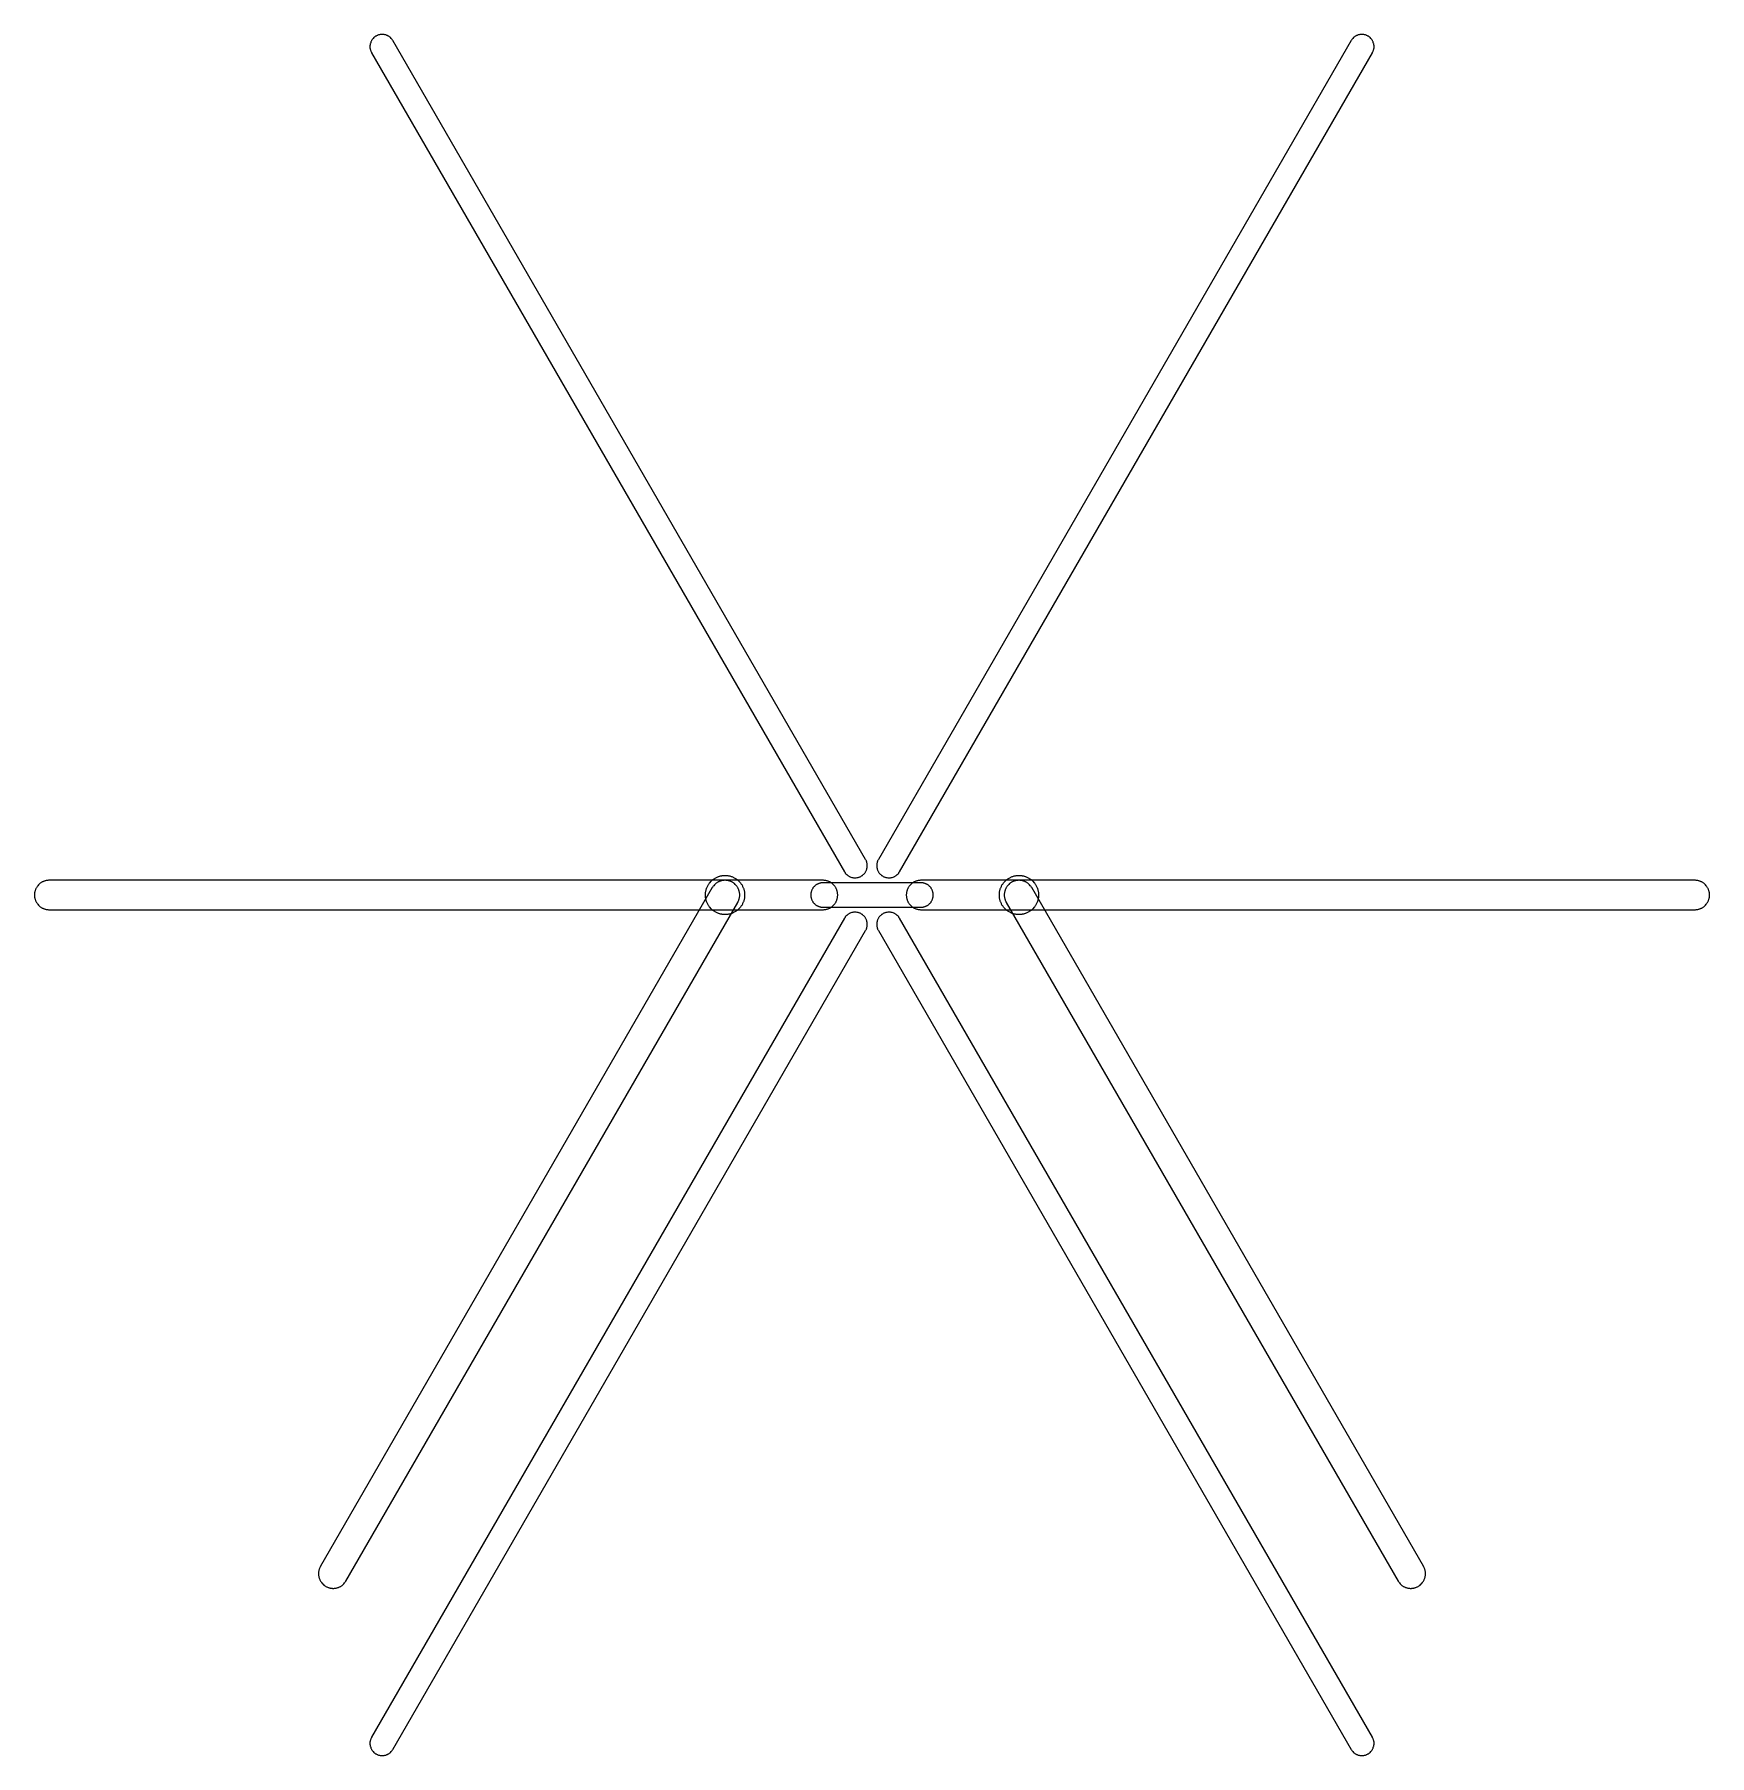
# Model space of a CAD drawing. Extents: x -8550 to 8550, y -8785 to 8785.
import ezdxf

# ---------------------------------------------------------------- set-up
doc = ezdxf.new("R2010")
doc.units = 0
for name, color, linetype in [('New_Layer', 20, 'CONTINUOUS'), ('New_Layer_0', 7, 'CONTINUOUS'), ('New_Layer_1', 7, 'CONTINUOUS')]:
    doc.layers.add(name, color=color, linetype=linetype)

msp = doc.modelspace()

# ---------------------------------------------------------------- linework, layer by layer
at = {"layer": 'New_Layer'}
for points in [[(-8550, 0), (-8549.75, -6.25), (-8549.5, -12), (-8548.75, -18.25), (-8548, -24.25), (-8546.75, -30.25), (-8545.5, -36), (-8544, -41.75), (-8542.25, -47.5), (-8540.25, -53), (-8538, -58.75), (-8535.5, -64.25), (-8532.75, -69.75), (-8529.75, -75.25), (-8526.75, -80), (-8523.5, -85), (-8520, -90), (-8516.25, -94.75), (-8508.25, -103.75), (-8503.75, -108.25), (-8494.75, -116.25), (-8490, -120), (-8485, -123.5), (-8480, -126.75), (-8475.25, -129.75), (-8469.75, -132.75), (-8464.25, -135.5), (-8458.75, -138), (-8453, -140.25), (-8447.5, -142.25), (-8441.75, -144), (-8436, -145.5), (-8430.25, -146.75), (-8424.25, -148), (-8418.25, -148.75), (-8412, -149.5), (-8406.25, -149.75), (-8400, -150), (-500, -150), (-493.75, -149.75), (-488, -149.5), (-481.75, -148.75), (-475.75, -148), (-469.75, -146.75), (-464, -145.5), (-458.25, -144), (-452.5, -142.25), (-447, -140.25), (-441.25, -138), (-435.75, -135.5), (-430.25, -132.75), (-425.25, -130), (-420, -126.75), (-415, -123.5), (-410, -120), (-405.25, -116.25), (-396.25, -108.25), (-391.75, -103.75), (-383.75, -94.75), (-380, -90), (-376.5, -85), (-373.25, -80), (-370.25, -75.25), (-367.25, -69.75), (-364.5, -64.25), (-362, -58.75), (-359.75, -53), (-357.75, -47.5), (-356, -41.75), (-354.5, -36), (-353.25, -30.25), (-352, -24.25), (-351.25, -18.25), (-350.5, -12), (-350.25, -6.25), (-350, 0), (-350.25, 6.25), (-350.5, 12), (-351.25, 18.25), (-352, 24.25), (-353.25, 30.25), (-354.5, 36), (-356, 41.75), (-357.75, 47.5), (-359.75, 53), (-362, 58.75), (-364.5, 64.25), (-367.25, 69.75), (-370, 74.75), (-373.25, 80), (-376.5, 85), (-380, 90), (-383.75, 94.75), (-391.75, 103.75), (-396.25, 108.25), (-405.25, 116.25), (-410, 120), (-415, 123.5), (-420, 126.75), (-425.25, 130), (-430.25, 132.75), (-435.75, 135.5), (-441.25, 138), (-447, 140.25), (-452.5, 142.25), (-458.25, 144), (-464, 145.5), (-469.75, 146.75), (-475.75, 148), (-481.75, 148.75), (-488, 149.5), (-493.75, 149.75), (-500, 150), (-8400, 150), (-8406.25, 149.75), (-8412, 149.5), (-8418.25, 148.75), (-8424.25, 148), (-8430.25, 146.75), (-8436, 145.5), (-8441.75, 144), (-8447.5, 142.25), (-8453, 140.25), (-8458.75, 138), (-8464.25, 135.5), (-8469.75, 132.75), (-8475.25, 129.75), (-8480, 126.75), (-8485, 123.5), (-8490, 120), (-8494.75, 116.25), (-8503.75, 108.25), (-8508.25, 103.75), (-8516.25, 94.75), (-8520, 90), (-8523.5, 85), (-8526.75, 80), (-8530, 74.75), (-8532.75, 69.75), (-8535.5, 64.25), (-8538, 58.75), (-8540.25, 53), (-8542.25, 47.5), (-8544, 41.75), (-8545.5, 36), (-8546.75, 30.25), (-8548, 24.25), (-8548.75, 18.25), (-8549.5, 12), (-8549.75, 6.25)], [(-5650, -6928), (-5649.75, -6934.25), (-5649.5, -6940), (-5648.75, -6946.25), (-5648, -6952.25), (-5646.75, -6958.25), (-5645.5, -6964), (-5644, -6969.75), (-5642.25, -6975.5), (-5640.25, -6981), (-5638, -6986.75), (-5635.5, -6992.25), (-5632.75, -6997.75), (-5629.75, -7003.25), (-5626.75, -7008), (-5623.5, -7013), (-5620, -7018), (-5616.25, -7022.75), (-5608.25, -7031.75), (-5603.75, -7036.25), (-5594.75, -7044.25), (-5590, -7048), (-5585, -7051.5), (-5580, -7054.75), (-5575.25, -7057.75), (-5569.75, -7060.75), (-5564.25, -7063.5), (-5558.75, -7066), (-5553, -7068.25), (-5547.5, -7070.25), (-5541.75, -7072), (-5536, -7073.5), (-5530.25, -7074.75), (-5524.25, -7076), (-5518.25, -7076.75), (-5512, -7077.5), (-5506.25, -7077.75), (-5500, -7078), (-5493.75, -7077.75), (-5488, -7077.5), (-5481.75, -7076.75), (-5475.75, -7076), (-5469.75, -7074.75), (-5464, -7073.5), (-5458.25, -7072), (-5452.5, -7070.25), (-5447, -7068.25), (-5441.25, -7066), (-5435.75, -7063.5), (-5430.25, -7060.75), (-5425.25, -7058), (-5420, -7054.75), (-5415, -7051.5), (-5410, -7048), (-5405.25, -7044.25), (-5396.25, -7036.25), (-5391.75, -7031.75), (-5383.75, -7022.75), (-5380, -7018), (-5376.5, -7013), (-5373.25, -7008), (-5370.25, -7003.25), (-5370.111, -7002.994), (-5370.097, -7003.002), (-1370.097, -75.002), (-1370.111, -74.994), (-1367.25, -69.75), (-1364.5, -64.25), (-1362, -58.75), (-1359.75, -53), (-1357.75, -47.5), (-1356, -41.75), (-1354.5, -36), (-1353.25, -30.25), (-1352, -24.25), (-1351.25, -18.25), (-1350.5, -12), (-1350.25, -6.25), (-1350, 0), (-1350.25, 6.25), (-1350.5, 12), (-1351.25, 18.25), (-1352, 24.25), (-1353.25, 30.25), (-1354.5, 36), (-1356, 41.75), (-1357.75, 47.5), (-1359.75, 53), (-1362, 58.75), (-1364.5, 64.25), (-1367.25, 69.75), (-1370, 74.75), (-1373.25, 80), (-1376.5, 85), (-1380, 90), (-1383.75, 94.75), (-1391.75, 103.75), (-1396.25, 108.25), (-1405.25, 116.25), (-1410, 120), (-1415, 123.5), (-1420, 126.75), (-1425.25, 130), (-1430.25, 132.75), (-1435.75, 135.5), (-1441.25, 138), (-1447, 140.25), (-1452.5, 142.25), (-1458.25, 144), (-1464, 145.5), (-1469.75, 146.75), (-1475.75, 148), (-1481.75, 148.75), (-1488, 149.5), (-1493.75, 149.75), (-1500, 150), (-1506.25, 149.75), (-1512, 149.5), (-1518.25, 148.75), (-1524.25, 148), (-1530.25, 146.75), (-1536, 145.5), (-1541.75, 144), (-1547.5, 142.25), (-1553, 140.25), (-1558.75, 138), (-1564.25, 135.5), (-1569.75, 132.75), (-1575.25, 129.75), (-1580, 126.75), (-1585, 123.5), (-1590, 120), (-1594.75, 116.25), (-1603.75, 108.25), (-1608.25, 103.75), (-1616.25, 94.75), (-1620, 90), (-1623.5, 85), (-1626.75, 80), (-1629.86, 74.977), (-1629.903, 75.002), (-5629.903, -6852.998), (-5629.86, -6853.023), (-5630, -6853.25), (-5632.75, -6858.25), (-5635.5, -6863.75), (-5638, -6869.25), (-5640.25, -6875), (-5642.25, -6880.5), (-5644, -6886.25), (-5645.5, -6892), (-5646.75, -6897.75), (-5648, -6903.75), (-5648.75, -6909.75), (-5649.5, -6916), (-5649.75, -6921.75)], [(350, 0), (350.25, -6.25), (350.5, -12), (351.25, -18.25), (352, -24.25), (353.25, -30.25), (354.5, -36), (356, -41.75), (357.75, -47.5), (359.75, -53), (362, -58.75), (364.5, -64.25), (367.25, -69.75), (370.25, -75.25), (373.25, -80), (376.5, -85), (380, -90), (383.75, -94.75), (391.75, -103.75), (396.25, -108.25), (405.25, -116.25), (410, -120), (415, -123.5), (420, -126.75), (424.75, -129.75), (430.25, -132.75), (435.75, -135.5), (441.25, -138), (447, -140.25), (452.5, -142.25), (458.25, -144), (464, -145.5), (469.75, -146.75), (475.75, -148), (481.75, -148.75), (488, -149.5), (493.75, -149.75), (500, -150), (8400, -150), (8406.25, -149.75), (8412, -149.5), (8418.25, -148.75), (8424.25, -148), (8430.25, -146.75), (8436, -145.5), (8441.75, -144), (8447.5, -142.25), (8453, -140.25), (8458.75, -138), (8464.25, -135.5), (8469.75, -132.75), (8474.75, -130), (8480, -126.75), (8485, -123.5), (8490, -120), (8494.75, -116.25), (8503.75, -108.25), (8508.25, -103.75), (8516.25, -94.75), (8520, -90), (8523.5, -85), (8526.75, -80), (8529.75, -75.25), (8532.75, -69.75), (8535.5, -64.25), (8538, -58.75), (8540.25, -53), (8542.25, -47.5), (8544, -41.75), (8545.5, -36), (8546.75, -30.25), (8548, -24.25), (8548.75, -18.25), (8549.5, -12), (8549.75, -6.25), (8550, 0), (8549.75, 6.25), (8549.5, 12), (8548.75, 18.25), (8548, 24.25), (8546.75, 30.25), (8545.5, 36), (8544, 41.75), (8542.25, 47.5), (8540.25, 53), (8538, 58.75), (8535.5, 64.25), (8532.75, 69.75), (8530, 74.75), (8526.75, 80), (8523.5, 85), (8520, 90), (8516.25, 94.75), (8508.25, 103.75), (8503.75, 108.25), (8494.75, 116.25), (8490, 120), (8485, 123.5), (8480, 126.75), (8474.75, 130), (8469.75, 132.75), (8464.25, 135.5), (8458.75, 138), (8453, 140.25), (8447.5, 142.25), (8441.75, 144), (8436, 145.5), (8430.25, 146.75), (8424.25, 148), (8418.25, 148.75), (8412, 149.5), (8406.25, 149.75), (8400, 150), (500, 150), (493.75, 149.75), (488, 149.5), (481.75, 148.75), (475.75, 148), (469.75, 146.75), (464, 145.5), (458.25, 144), (452.5, 142.25), (447, 140.25), (441.25, 138), (435.75, 135.5), (430.25, 132.75), (424.75, 129.75), (420, 126.75), (415, 123.5), (410, 120), (405.25, 116.25), (396.25, 108.25), (391.75, 103.75), (383.75, 94.75), (380, 90), (376.5, 85), (373.25, 80), (370, 74.75), (367.25, 69.75), (364.5, 64.25), (362, 58.75), (359.75, 53), (357.75, 47.5), (356, 41.75), (354.5, 36), (353.25, 30.25), (352, 24.25), (351.25, 18.25), (350.5, 12), (350.25, 6.25)], [(1350, 0), (1350.25, -6.25), (1350.5, -12), (1351.25, -18.25), (1352, -24.25), (1353.25, -30.25), (1354.5, -36), (1356, -41.75), (1357.75, -47.5), (1359.75, -53), (1362, -58.75), (1364.5, -64.25), (1367.25, -69.75), (1370.11, -74.994), (1370.097, -75.002), (5370.097, -7003.002), (5370.11, -7002.994), (5370.25, -7003.25), (5373.25, -7008), (5376.5, -7013), (5380, -7018), (5383.75, -7022.75), (5391.75, -7031.75), (5396.25, -7036.25), (5405.25, -7044.25), (5410, -7048), (5415, -7051.5), (5420, -7054.75), (5424.75, -7057.75), (5430.25, -7060.75), (5435.75, -7063.5), (5441.25, -7066), (5447, -7068.25), (5452.5, -7070.25), (5458.25, -7072), (5464, -7073.5), (5469.75, -7074.75), (5475.75, -7076), (5481.75, -7076.75), (5488, -7077.5), (5493.75, -7077.75), (5500, -7078), (5506.25, -7077.75), (5512, -7077.5), (5518.25, -7076.75), (5524.25, -7076), (5530.25, -7074.75), (5536, -7073.5), (5541.75, -7072), (5547.5, -7070.25), (5553, -7068.25), (5558.75, -7066), (5564.25, -7063.5), (5569.75, -7060.75), (5574.75, -7058), (5580, -7054.75), (5585, -7051.5), (5590, -7048), (5594.75, -7044.25), (5603.75, -7036.25), (5608.25, -7031.75), (5616.25, -7022.75), (5620, -7018), (5623.5, -7013), (5626.75, -7008), (5629.75, -7003.25), (5632.75, -6997.75), (5635.5, -6992.25), (5638, -6986.75), (5640.25, -6981), (5642.25, -6975.5), (5644, -6969.75), (5645.5, -6964), (5646.75, -6958.25), (5648, -6952.25), (5648.75, -6946.25), (5649.5, -6940), (5649.75, -6934.25), (5650, -6928), (5649.75, -6921.75), (5649.5, -6916), (5648.75, -6909.75), (5648, -6903.75), (5646.75, -6897.75), (5645.5, -6892), (5644, -6886.25), (5642.25, -6880.5), (5640.25, -6875), (5638, -6869.25), (5635.5, -6863.75), (5632.75, -6858.25), (5630, -6853.25), (5629.859, -6853.023), (5629.903, -6852.998), (1629.903, 75.002), (1629.859, 74.977), (1626.75, 80), (1623.5, 85), (1620, 90), (1616.25, 94.75), (1608.25, 103.75), (1603.75, 108.25), (1594.75, 116.25), (1590, 120), (1585, 123.5), (1580, 126.75), (1574.75, 130), (1569.75, 132.75), (1564.25, 135.5), (1558.75, 138), (1553, 140.25), (1547.5, 142.25), (1541.75, 144), (1536, 145.5), (1530.25, 146.75), (1524.25, 148), (1518.25, 148.75), (1512, 149.5), (1506.25, 149.75), (1500, 150), (1493.75, 149.75), (1488, 149.5), (1481.75, 148.75), (1475.75, 148), (1469.75, 146.75), (1464, 145.5), (1458.25, 144), (1452.5, 142.25), (1447, 140.25), (1441.25, 138), (1435.75, 135.5), (1430.25, 132.75), (1424.75, 129.75), (1420, 126.75), (1415, 123.5), (1410, 120), (1405.25, 116.25), (1396.25, 108.25), (1391.75, 103.75), (1383.75, 94.75), (1380, 90), (1376.5, 85), (1373.25, 80), (1370, 74.75), (1367.25, 69.75), (1364.5, 64.25), (1362, 58.75), (1359.75, 53), (1357.75, 47.5), (1356, 41.75), (1354.5, 36), (1353.25, 30.25), (1352, 24.25), (1351.25, 18.25), (1350.5, 12), (1350.25, 6.25)]]:
    msp.add_lwpolyline(points, close=True, dxfattribs=at)
at = {"layer": 'New_Layer_0'}
for points in [[(-1300.5, -14), (-1302, -28), (-1303, -34.5), (-1304.5, -41.75), (-1306, -48.5), (-1307.75, -55), (-1310, -62), (-1312.25, -68.5), (-1314.5, -74.75), (-1317.25, -81.25), (-1320.25, -87.5), (-1323.5, -94), (-1326.75, -99.75), (-1330.25, -105.75), (-1334.25, -111.75), (-1338.25, -117.5), (-1342.5, -123.25), (-1346.75, -128.5), (-1356, -138.75), (-1361.25, -144), (-1371.5, -153.25), (-1376.75, -157.5), (-1382.5, -161.75), (-1388.25, -165.75), (-1394.25, -169.75), (-1400.25, -173.25), (-1406, -176.5), (-1412.5, -179.75), (-1418.75, -182.75), (-1425.25, -185.5), (-1431.5, -187.75), (-1438, -190), (-1445, -192.25), (-1451.5, -194), (-1458.25, -195.5), (-1465.5, -197), (-1472, -198), (-1486, -199.5), (-1500, -200), (-1514, -199.5), (-1528, -198), (-1534.5, -197), (-1541.75, -195.5), (-1548.5, -194), (-1555, -192.25), (-1562, -190), (-1568.5, -187.75), (-1574.75, -185.5), (-1581.25, -182.75), (-1587.5, -179.75), (-1594, -176.5), (-1600.25, -173), (-1605.75, -169.75), (-1611.75, -165.75), (-1617.5, -161.75), (-1623.25, -157.5), (-1628.5, -153.25), (-1638.75, -144), (-1644, -138.75), (-1653.25, -128.5), (-1657.5, -123.25), (-1661.75, -117.5), (-1665.75, -111.75), (-1669.75, -105.75), (-1673.25, -99.75), (-1676.5, -94), (-1679.75, -87.5), (-1682.75, -81.25), (-1685.5, -74.75), (-1687.75, -68.5), (-1690, -62), (-1692.25, -55), (-1694, -48.5), (-1695.5, -41.75), (-1697, -34.5), (-1698, -28), (-1699.5, -14), (-1700, 0), (-1699.5, 14), (-1698, 28), (-1697, 34.5), (-1695.5, 41.75), (-1694, 48.5), (-1692.25, 55), (-1690, 62), (-1687.75, 68.5), (-1685.5, 74.75), (-1682.75, 81.25), (-1679.75, 87.5), (-1676.5, 94), (-1673.25, 99.75), (-1669.75, 105.75), (-1665.75, 111.75), (-1661.75, 117.5), (-1657.5, 123.25), (-1653.25, 128.5), (-1644, 138.75), (-1638.75, 144), (-1628.5, 153.25), (-1623.25, 157.5), (-1617.5, 161.75), (-1611.75, 165.75), (-1605.75, 169.75), (-1600.25, 173), (-1594, 176.5), (-1587.5, 179.75), (-1581.25, 182.75), (-1574.75, 185.5), (-1568.5, 187.75), (-1562, 190), (-1555, 192.25), (-1548.5, 194), (-1541.75, 195.5), (-1534.5, 197), (-1528, 198), (-1514, 199.5), (-1500, 200), (-1486, 199.5), (-1472, 198), (-1465.5, 197), (-1458.25, 195.5), (-1451.5, 194), (-1445, 192.25), (-1438, 190), (-1431.5, 187.75), (-1425.25, 185.5), (-1418.75, 182.75), (-1412.5, 179.75), (-1406, 176.5), (-1400.25, 173.25), (-1394.25, 169.75), (-1388.25, 165.75), (-1382.5, 161.75), (-1376.75, 157.5), (-1371.5, 153.25), (-1361.25, 144), (-1356, 138.75), (-1346.75, 128.5), (-1342.5, 123.25), (-1338.25, 117.5), (-1334.25, 111.75), (-1330.25, 105.75), (-1326.75, 99.75), (-1323.5, 94), (-1320.25, 87.5), (-1317.25, 81.25), (-1314.5, 74.75), (-1312.25, 68.5), (-1310, 62), (-1307.75, 55), (-1306, 48.5), (-1304.5, 41.75), (-1303, 34.5), (-1302, 28), (-1300.5, 14), (-1300, 0)], [(1699.5, -14), (1698, -28), (1697, -34.5), (1695.5, -41.75), (1694, -48.5), (1692.25, -55), (1690, -62), (1687.75, -68.5), (1685.5, -74.75), (1682.75, -81.25), (1679.75, -87.5), (1676.5, -94), (1673.25, -99.75), (1669.75, -105.75), (1665.75, -111.75), (1661.75, -117.5), (1657.5, -123.25), (1653.25, -128.5), (1644, -138.75), (1638.75, -144), (1628.5, -153.25), (1623.25, -157.5), (1617.5, -161.75), (1611.75, -165.75), (1605.75, -169.75), (1599.75, -173.25), (1594, -176.5), (1587.5, -179.75), (1581.25, -182.75), (1574.75, -185.5), (1568.5, -187.75), (1562, -190), (1555, -192.25), (1548.5, -194), (1541.75, -195.5), (1534.5, -197), (1528, -198), (1514, -199.5), (1500, -200), (1486, -199.5), (1472, -198), (1465.5, -197), (1458.25, -195.5), (1451.5, -194), (1445, -192.25), (1438, -190), (1431.5, -187.75), (1425.25, -185.5), (1418.75, -182.75), (1412.5, -179.75), (1406, -176.5), (1399.75, -173), (1394.25, -169.75), (1388.25, -165.75), (1382.5, -161.75), (1376.75, -157.5), (1371.5, -153.25), (1361.25, -144), (1356, -138.75), (1346.75, -128.5), (1342.5, -123.25), (1338.25, -117.5), (1334.25, -111.75), (1330.25, -105.75), (1326.75, -99.75), (1323.5, -94), (1320.25, -87.5), (1317.25, -81.25), (1314.5, -74.75), (1312.25, -68.5), (1310, -62), (1307.75, -55), (1306, -48.5), (1304.5, -41.75), (1303, -34.5), (1302, -28), (1300.5, -14), (1300, 0), (1300.5, 14), (1302, 28), (1303, 34.5), (1304.5, 41.75), (1306, 48.5), (1307.75, 55), (1310, 62), (1312.25, 68.5), (1314.5, 74.75), (1317.25, 81.25), (1320.25, 87.5), (1323.5, 94), (1326.75, 99.75), (1330.25, 105.75), (1334.25, 111.75), (1338.25, 117.5), (1342.5, 123.25), (1346.75, 128.5), (1356, 138.75), (1361.25, 144), (1371.5, 153.25), (1376.75, 157.5), (1382.5, 161.75), (1388.25, 165.75), (1394.25, 169.75), (1399.75, 173), (1406, 176.5), (1412.5, 179.75), (1418.75, 182.75), (1425.25, 185.5), (1431.5, 187.75), (1438, 190), (1445, 192.25), (1451.5, 194), (1458.25, 195.5), (1465.5, 197), (1472, 198), (1486, 199.5), (1500, 200), (1514, 199.5), (1528, 198), (1534.5, 197), (1541.75, 195.5), (1548.5, 194), (1555, 192.25), (1562, 190), (1568.5, 187.75), (1574.75, 185.5), (1581.25, 182.75), (1587.5, 179.75), (1594, 176.5), (1599.75, 173.25), (1605.75, 169.75), (1611.75, 165.75), (1617.5, 161.75), (1623.25, 157.5), (1628.5, 153.25), (1638.75, 144), (1644, 138.75), (1653.25, 128.5), (1657.5, 123.25), (1661.75, 117.5), (1665.75, 111.75), (1669.75, 105.75), (1673.25, 99.75), (1676.5, 94), (1679.75, 87.5), (1682.75, 81.25), (1685.5, 74.75), (1687.75, 68.5), (1690, 62), (1692.25, 55), (1694, 48.5), (1695.5, 41.75), (1697, 34.5), (1698, 28), (1699.5, 14), (1700, 0)]]:
    msp.add_lwpolyline(points, close=True, dxfattribs=at)
at = {"layer": 'New_Layer_1'}
for points in [[(-5125.25, 8660.25), (-5124.5, 8649.25), (-5123, 8638.25), (-5122, 8633), (-5120.75, 8628), (-5119.25, 8622.75), (-5117.25, 8617.25), (-5115.5, 8612.5), (-5113.25, 8607.5), (-5110.75, 8602.25), (-5108.229, 8597.714), (-5108.253, 8597.7), (-281.453, 237.5), (-281.404, 237.529), (-281.25, 237.25), (-278.5, 232.75), (-275.5, 228.25), (-272.25, 223.75), (-269, 219.75), (-265.5, 215.75), (-257.5, 207.75), (-253.5, 204.25), (-249.5, 201), (-245, 197.75), (-240.5, 194.75), (-235.5, 191.75), (-231, 189.25), (-226, 186.75), (-221.25, 184.75), (-215.75, 182.5), (-205.5, 179.25), (-200.25, 178), (-195, 177), (-189.75, 176.25), (-184.25, 175.5), (-173.25, 174.75), (-162.25, 175.5), (-151.25, 177), (-146, 178), (-141, 179.25), (-135.75, 180.75), (-130.25, 182.75), (-125.5, 184.5), (-120.5, 186.75), (-115.25, 189.25), (-110.75, 191.75), (-106.25, 194.5), (-101.75, 197.5), (-97.25, 200.75), (-93, 204.25), (-89, 207.75), (-85, 211.5), (-81, 215.75), (-77.5, 219.75), (-74, 224), (-70.75, 228.5), (-67.75, 233), (-65, 237.5), (-62.25, 242.5), (-60, 247), (-57.75, 252.25), (-55.75, 257.25), (-54, 262.5), (-52.5, 267.5), (-51.25, 272.75), (-50.25, 278.25), (-49.5, 283.5), (-48.75, 289), (-48.25, 300), (-48.75, 311), (-49.5, 316.5), (-50.25, 321.75), (-51.25, 327.25), (-52.5, 332.5), (-54, 337.5), (-55.75, 342.75), (-57.75, 347.75), (-60, 353), (-62.25, 357.5), (-64.988, 362.477), (-64.947, 362.5), (-4891.747, 8722.7), (-4891.839, 8722.647), (-4894.75, 8727.5), (-4897.75, 8732), (-4901, 8736.5), (-4904.25, 8740.5), (-4907.75, 8744.5), (-4915.75, 8752.5), (-4919.75, 8756), (-4923.75, 8759.25), (-4928.25, 8762.5), (-4932.75, 8765.5), (-4937.75, 8768.5), (-4942.25, 8771), (-4947.25, 8773.5), (-4952, 8775.5), (-4957, 8777.5), (-4962.25, 8779.25), (-4967.5, 8780.75), (-4972.75, 8782), (-4978.25, 8783.25), (-4983.5, 8784), (-4994.5, 8785), (-5005.5, 8785), (-5016.5, 8784), (-5021.75, 8783.25), (-5027.25, 8782), (-5032.5, 8780.75), (-5037.75, 8779.25), (-5043, 8777.5), (-5048, 8775.5), (-5052.75, 8773.5), (-5057.75, 8771), (-5062.75, 8768.25), (-5067.25, 8765.5), (-5071.75, 8762.5), (-5076.25, 8759.25), (-5080.25, 8756), (-5084.25, 8752.5), (-5092.25, 8744.5), (-5095.75, 8740.5), (-5099, 8736.5), (-5102.25, 8732), (-5105.25, 8727.5), (-5108.25, 8722.5), (-5110.75, 8718), (-5113.25, 8713), (-5115.25, 8708.25), (-5117.5, 8702.75), (-5120.75, 8692.5), (-5122, 8687.25), (-5123, 8682), (-5123.75, 8676.75), (-5124.5, 8671.25)], [(48.25, 300), (48.75, 289), (49.5, 283.5), (50.25, 278.25), (51.25, 272.75), (52.5, 267.5), (54, 262.5), (55.75, 257.25), (57.75, 252.25), (60, 247), (62.25, 242.5), (65, 237.5), (67.75, 233), (70.75, 228.5), (74, 224), (77.5, 219.75), (81, 215.75), (85, 211.5), (89, 207.75), (93, 204.25), (97.25, 200.75), (101.75, 197.5), (106.25, 194.5), (110.75, 191.75), (115.25, 189.25), (120.5, 186.75), (125.5, 184.5), (130.25, 182.75), (135.75, 180.75), (141, 179.25), (146, 178), (151.25, 177), (162.25, 175.5), (173.25, 174.75), (184.25, 175.5), (189.75, 176.25), (195, 177), (200.25, 178), (205.5, 179.25), (215.75, 182.5), (221.25, 184.75), (226, 186.75), (231, 189.25), (235.5, 191.75), (240.5, 194.75), (245, 197.75), (249.5, 201), (253.5, 204.25), (257.5, 207.75), (265.5, 215.75), (269, 219.75), (272.25, 223.75), (275.5, 228.25), (278.5, 232.75), (281.25, 237.25), (281.403, 237.529), (281.453, 237.5), (5108.253, 8597.7), (5108.228, 8597.714), (5108.25, 8597.75), (5110.75, 8602.25), (5113.25, 8607.5), (5115.5, 8612.5), (5117.25, 8617.25), (5119.25, 8622.75), (5120.75, 8628), (5122, 8633), (5123, 8638.25), (5124.5, 8649.25), (5124.75, 8654.5), (5124.75, 8665.75), (5124.5, 8671.25), (5123.75, 8676.75), (5123, 8682), (5122, 8687.25), (5120.75, 8692.5), (5117.5, 8702.75), (5115.25, 8708.25), (5113.25, 8713), (5110.75, 8718), (5108.25, 8722.5), (5105.25, 8727.5), (5102.25, 8732), (5099, 8736.5), (5095.75, 8740.5), (5092.25, 8744.5), (5084.25, 8752.5), (5080.25, 8756), (5076.25, 8759.25), (5071.75, 8762.5), (5067.25, 8765.5), (5062.25, 8768.5), (5057.75, 8771), (5052.75, 8773.5), (5048, 8775.5), (5043, 8777.5), (5037.75, 8779.25), (5032.5, 8780.75), (5027.25, 8782), (5021.75, 8783.25), (5016.5, 8784), (5005.5, 8785), (4994.5, 8785), (4983.5, 8784), (4978.25, 8783.25), (4972.75, 8782), (4967.5, 8780.75), (4962.25, 8779.25), (4957, 8777.5), (4952, 8775.5), (4947.25, 8773.5), (4942.25, 8771), (4937.25, 8768.25), (4932.75, 8765.5), (4928.25, 8762.5), (4923.75, 8759.25), (4919.75, 8756), (4915.75, 8752.5), (4907.75, 8744.5), (4904.25, 8740.5), (4901, 8736.5), (4897.75, 8732), (4894.75, 8727.5), (4891.838, 8722.647), (4891.747, 8722.7), (64.947, 362.5), (64.987, 362.477), (62.25, 357.5), (60, 353), (57.75, 347.75), (55.75, 342.75), (54, 337.5), (52.5, 332.5), (51.25, 327.25), (50.25, 321.75), (49.5, 316.5), (48.75, 311)], [(-625, 0), (-624.5, -11), (-623.75, -16.5), (-623, -21.75), (-622, -27), (-620.75, -32.25), (-619, -37.75), (-617.25, -43), (-615.5, -47.75), (-613.25, -52.75), (-610.75, -57.75), (-608.25, -62.5), (-605.5, -67), (-602.5, -71.5), (-599, -76.25), (-595.75, -80.25), (-592.25, -84.25), (-588.5, -88.25), (-584.25, -92.25), (-580.25, -95.75), (-576.25, -99), (-571.5, -102.5), (-567, -105.5), (-562.5, -108.25), (-557.75, -110.75), (-552.75, -113.25), (-547.75, -115.5), (-543, -117.25), (-537.75, -119), (-532.25, -120.75), (-527, -122), (-521.75, -123), (-516.5, -123.75), (-511, -124.5), (-500, -125), (500, -125), (511, -124.5), (516.5, -123.75), (521.75, -123), (527, -122), (532.25, -120.75), (537.75, -119), (543, -117.25), (547.75, -115.5), (552.75, -113.25), (557.75, -110.75), (562.5, -108.25), (567, -105.5), (571.5, -102.5), (576.25, -99), (580.25, -95.75), (584.25, -92.25), (588.5, -88.25), (592.25, -84.25), (595.75, -80.25), (599, -76.25), (602.5, -71.5), (605.5, -67), (608.25, -62.5), (610.75, -57.75), (613.25, -52.75), (615.5, -47.75), (617.25, -43), (619, -37.75), (620.75, -32.25), (622, -27), (623, -21.75), (623.75, -16.5), (624.5, -11), (625, 0), (624.5, 11), (623.75, 16.5), (623, 21.75), (622, 27), (620.75, 32.25), (619, 37.75), (617.25, 43), (615.5, 47.75), (613.25, 52.75), (610.75, 57.75), (608.25, 62.5), (605.5, 67), (602.5, 71.5), (599, 76.25), (595.75, 80.25), (592.25, 84.25), (588.5, 88.25), (584.25, 92.25), (580.25, 95.75), (576.25, 99), (571.5, 102.5), (567, 105.5), (562.5, 108.25), (557.75, 110.75), (552.75, 113.25), (547.75, 115.5), (543, 117.25), (537.75, 119), (532.25, 120.75), (527, 122), (521.75, 123), (516.5, 123.75), (511, 124.5), (500, 125), (-500, 125), (-511, 124.5), (-516.5, 123.75), (-521.75, 123), (-527, 122), (-532.25, 120.75), (-537.75, 119), (-543, 117.25), (-547.75, 115.5), (-552.75, 113.25), (-557.75, 110.75), (-562.5, 108.25), (-567, 105.5), (-571.5, 102.5), (-576.25, 99), (-580.25, 95.75), (-584.25, 92.25), (-588.5, 88.25), (-592.25, 84.25), (-595.75, 80.25), (-599, 76.25), (-602.5, 71.5), (-605.5, 67), (-608.25, 62.5), (-610.75, 57.75), (-613.25, 52.75), (-615.5, 47.75), (-617.25, 43), (-619, 37.75), (-620.75, 32.25), (-622, 27), (-623, 21.75), (-623.75, 16.5), (-624.5, 11)], [(-5125.25, -8660.25), (-5124.5, -8671.25), (-5123.75, -8676.75), (-5123, -8682), (-5122, -8687.25), (-5120.75, -8692.5), (-5117.5, -8702.75), (-5115.25, -8708.25), (-5113.25, -8713), (-5110.75, -8718), (-5108.25, -8722.5), (-5105.25, -8727.5), (-5102.25, -8732), (-5099, -8736.5), (-5095.75, -8740.5), (-5092.25, -8744.5), (-5084.25, -8752.5), (-5080.25, -8756), (-5076.25, -8759.25), (-5071.75, -8762.5), (-5067.25, -8765.5), (-5062.75, -8768.25), (-5057.75, -8771), (-5052.75, -8773.5), (-5048, -8775.5), (-5043, -8777.5), (-5037.75, -8779.25), (-5032.5, -8780.75), (-5027.25, -8782), (-5021.75, -8783.25), (-5016.5, -8784), (-5005.5, -8785), (-4994.5, -8785), (-4983.5, -8784), (-4978.25, -8783.25), (-4972.75, -8782), (-4967.5, -8780.75), (-4962.25, -8779.25), (-4957, -8777.5), (-4952, -8775.5), (-4947.25, -8773.5), (-4942.25, -8771), (-4937.75, -8768.5), (-4932.75, -8765.5), (-4928.25, -8762.5), (-4923.75, -8759.25), (-4919.75, -8756), (-4915.75, -8752.5), (-4907.75, -8744.5), (-4904.25, -8740.5), (-4901, -8736.5), (-4897.75, -8732), (-4894.75, -8727.5), (-4891.839, -8722.647), (-4891.747, -8722.7), (-64.947, -362.5), (-64.988, -362.477), (-62.25, -357.5), (-60, -353), (-57.75, -347.75), (-55.75, -342.75), (-54, -337.5), (-52.5, -332.5), (-51.25, -327.25), (-50.25, -321.75), (-49.5, -316.5), (-48.75, -311), (-48.25, -300), (-48.75, -289), (-49.5, -283.5), (-50.25, -278.25), (-51.25, -272.75), (-52.5, -267.5), (-54, -262.5), (-55.75, -257.25), (-57.75, -252.25), (-60, -247), (-62.25, -242.5), (-65, -237.5), (-67.75, -233), (-70.75, -228.5), (-74, -224), (-77.5, -219.75), (-81, -215.75), (-85, -211.5), (-89, -207.75), (-93, -204.25), (-97.25, -200.75), (-101.75, -197.5), (-106.25, -194.5), (-110.75, -191.75), (-115.25, -189.25), (-120.5, -186.75), (-125.5, -184.5), (-130.25, -182.75), (-135.75, -180.75), (-141, -179.25), (-146, -178), (-151.25, -177), (-162.25, -175.5), (-167.5, -175.25), (-178.75, -175.25), (-184.25, -175.5), (-189.75, -176.25), (-195, -177), (-200.25, -178), (-205.5, -179.25), (-215.75, -182.5), (-221.25, -184.75), (-226, -186.75), (-231, -189.25), (-235.5, -191.75), (-240.5, -194.75), (-245, -197.75), (-249.5, -201), (-253.5, -204.25), (-257.5, -207.75), (-265.5, -215.75), (-269, -219.75), (-272.25, -223.75), (-275.5, -228.25), (-278.5, -232.75), (-281.377, -237.544), (-281.453, -237.5), (-5108.253, -8597.7), (-5108.229, -8597.714), (-5108.25, -8597.75), (-5110.75, -8602.25), (-5113.25, -8607.5), (-5115.5, -8612.5), (-5117.25, -8617.25), (-5119.25, -8622.75), (-5120.75, -8628), (-5122, -8633), (-5123, -8638.25), (-5124.5, -8649.25)], [(48.25, -300), (48.75, -311), (49.5, -316.5), (50.25, -321.75), (51.25, -327.25), (52.5, -332.5), (54, -337.5), (55.75, -342.75), (57.75, -347.75), (60, -353), (62.25, -357.5), (64.987, -362.477), (64.947, -362.5), (4891.747, -8722.7), (4891.838, -8722.647), (4894.75, -8727.5), (4897.75, -8732), (4901, -8736.5), (4904.25, -8740.5), (4907.75, -8744.5), (4915.75, -8752.5), (4919.75, -8756), (4923.75, -8759.25), (4928.25, -8762.5), (4932.75, -8765.5), (4937.25, -8768.25), (4942.25, -8771), (4947.25, -8773.5), (4952, -8775.5), (4957, -8777.5), (4962.25, -8779.25), (4967.5, -8780.75), (4972.75, -8782), (4978.25, -8783.25), (4983.5, -8784), (4994.5, -8785), (5005.5, -8785), (5016.5, -8784), (5021.75, -8783.25), (5027.25, -8782), (5032.5, -8780.75), (5037.75, -8779.25), (5043, -8777.5), (5048, -8775.5), (5052.75, -8773.5), (5057.75, -8771), (5062.25, -8768.5), (5067.25, -8765.5), (5071.75, -8762.5), (5076.25, -8759.25), (5080.25, -8756), (5084.25, -8752.5), (5092.25, -8744.5), (5095.75, -8740.5), (5099, -8736.5), (5102.25, -8732), (5105.25, -8727.5), (5108.25, -8722.5), (5110.75, -8718), (5113.25, -8713), (5115.25, -8708.25), (5117.5, -8702.75), (5120.75, -8692.5), (5122, -8687.25), (5123, -8682), (5123.75, -8676.75), (5124.5, -8671.25), (5124.75, -8665.75), (5124.75, -8654.5), (5124.5, -8649.25), (5123, -8638.25), (5122, -8633), (5120.75, -8628), (5119.25, -8622.75), (5117.25, -8617.25), (5115.5, -8612.5), (5113.25, -8607.5), (5110.75, -8602.25), (5108.228, -8597.714), (5108.253, -8597.7), (281.453, -237.5), (281.376, -237.544), (278.5, -232.75), (275.5, -228.25), (272.25, -223.75), (269, -219.75), (265.5, -215.75), (257.5, -207.75), (253.5, -204.25), (249.5, -201), (245, -197.75), (240.5, -194.75), (235.5, -191.75), (231, -189.25), (226, -186.75), (221.25, -184.75), (215.75, -182.5), (205.5, -179.25), (200.25, -178), (195, -177), (189.75, -176.25), (184.25, -175.5), (178.75, -175.25), (167.5, -175.25), (162.25, -175.5), (151.25, -177), (146, -178), (141, -179.25), (135.75, -180.75), (130.25, -182.75), (125.5, -184.5), (120.5, -186.75), (115.25, -189.25), (110.75, -191.75), (106.25, -194.5), (101.75, -197.5), (97.25, -200.75), (93, -204.25), (89, -207.75), (85, -211.5), (81, -215.75), (77.5, -219.75), (74, -224), (70.75, -228.5), (67.75, -233), (65, -237.5), (62.25, -242.5), (60, -247), (57.75, -252.25), (55.75, -257.25), (54, -262.5), (52.5, -267.5), (51.25, -272.75), (50.25, -278.25), (49.5, -283.5), (48.75, -289)]]:
    msp.add_lwpolyline(points, close=True, dxfattribs=at)

doc.saveas('drawing.dxf')
